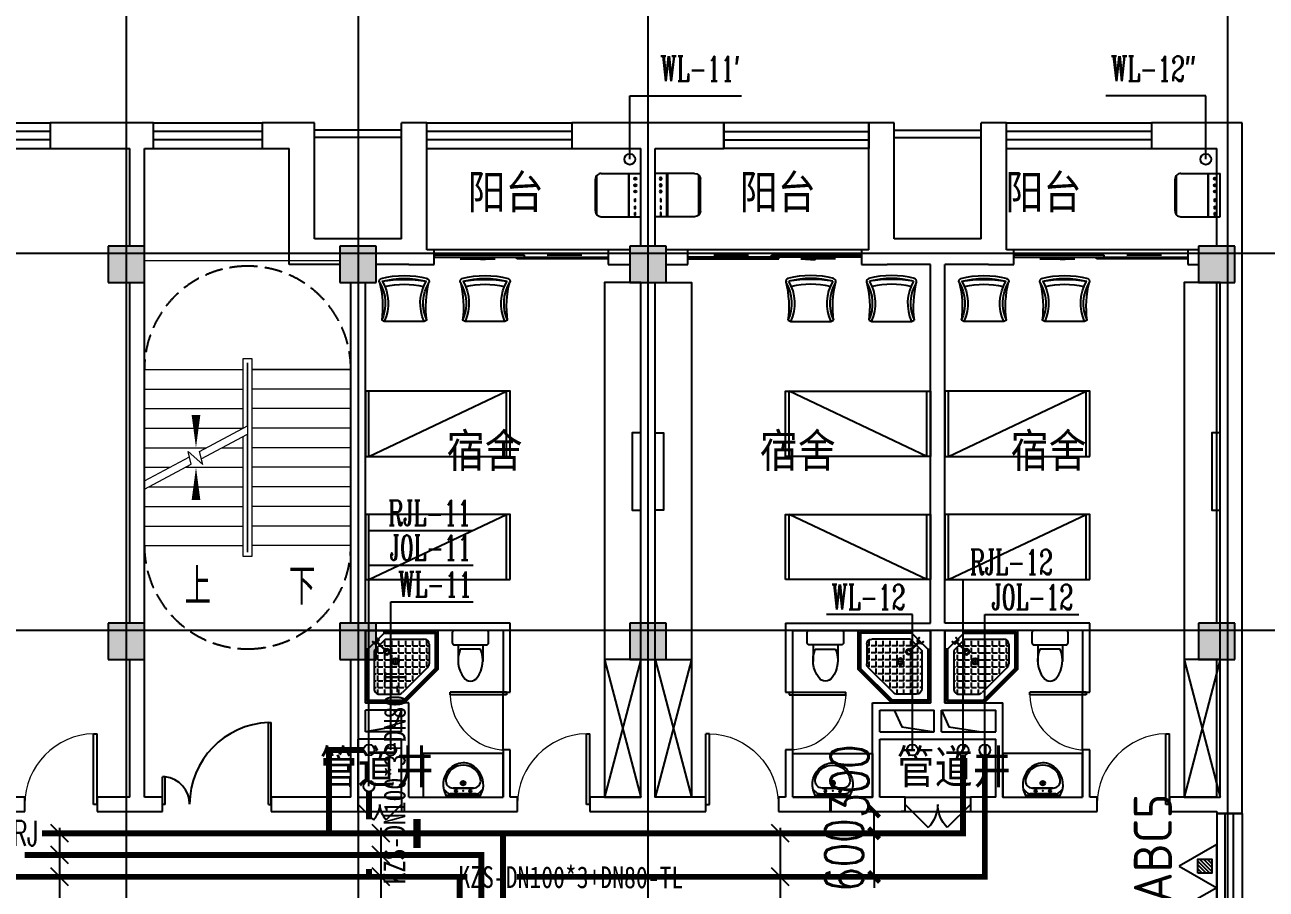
# Model space of a CAD drawing. Extents: x 0 to 2838408, y -923048 to 203859.
# Drawn here: x 2435317 to 2452450, y -619311 to -607387 of the extents above; entities that cross this region are included whole.
import ezdxf
from ezdxf.enums import TextEntityAlignment as Align

# ---------------------------------------------------------------- set-up
doc = ezdxf.new("R2010")
doc.units = 0
doc.header["$LTSCALE"] = 1000
doc.linetypes.add('DASH', pattern=[0.35, 0.25, -0.1])
for name, color, linetype in [('A-Fixt', 81, 'Continuous'), ('CLAYER', 7, 'Continuous'), ('COLUMN', 9, 'Continuous'), ('DIM_SYMB', 3, 'Continuous'), ('DIM_污水', 3, 'Continuous'), ('DIM_热给水', 3, 'Continuous'), ('DIM_给水', 3, 'Continuous'), ('DOOR_FIRE', 4, 'Continuous'), ('DOTE', 8, 'Continuous'), ('E2-栏杆', 92, 'Continuous'), ('EQUIP_灭火器', 7, 'Continuous'), ('PIPE-热给水', 5, 'Continuous'), ('PIPE-给水', 3, 'Continuous'), ('PUB_HATCH', 8, 'Continuous'), ('PUB_TEXT', 7, 'Continuous'), ('STAIR', 2, 'Continuous'), ('TEXT_灭火器', 7, 'Continuous'), ('TEXT_热给水', 7, 'Continuous'), ('TWT_DIM', 3, 'Continuous'), ('VPIPE-污水', 2, 'Continuous'), ('VPIPE-热给水', 5, 'Continuous'), ('VPIPE-给水', 3, 'Continuous'), ('WALL', 9, 'Continuous'), ('WINDOW', 4, 'Continuous'), ('XREF', 8, 'Continuous'), ('抗震支吊架', 2, 'Continuous'), ('洁具', 213, 'Continuous'), ('配景', 3, 'Continuous')]:
    doc.layers.add(name, color=color, linetype=linetype)
doc.layers.add('A-FLOR-STRS', color=8, linetype='Continuous', lineweight=0)
doc.styles.add('_TCH_DIM', font='SIMPLEX', dxfattribs={"bigfont": 'GBCBIG'})
doc.styles.add('_TCH_DIM_T3', font='SIMPLEX', dxfattribs={"width": 0.75, "bigfont": 'HZTXT'})
doc.styles.add('_TWT_PIPETEXT', font='SIMPLEX', dxfattribs={"width": 0.8, "height": 2.3, "bigfont": 'HZTXT'})
doc.styles.add('_TWT_SERIAL', font='COMPLEX', dxfattribs={"width": 0.8, "height": 2.3, "bigfont": 'HZTXT'})
doc.styles.add('kzcad', font='', dxfattribs={"width": 0.8})
doc.styles.get("Standard").update_dxf_attribs({"font": 'geniso.shx', "bigfont": 'hztxt.shx'})
doc.styles.get('kzcad').set_extended_font_data('SimSun')
doc.dimstyles.new('_TWT_ARCH&&150', dxfattribs={"dimtxt": 525, "dimasz": 150, "dimexe": 375, "dimexo": 450, "dimgap": 150, "dimtad": 1, "dimdec": 0, "dimzin": 0, "dimdsep": 46, "dimtxsty": '_TCH_DIM_T3', "dimblk": 'ARCHTICK', "dimcen": 0.09, "dimclrt": 7, "dimazin": 2, "dimtfac": 1, "dimtdec": 0, "dimtix": 1, "dimtmove": 2, "dimatfit": 3, "dimfxl": 1, "dimtolj": 1, "dimtzin": 0, "dimarcsym": 0})

# ---------------------------------------------------------------- blocks, each defined once
blk = doc.blocks.new('1F平面-CAD导入_dwg_Drawing4_t3_dwg_$plan$00001613-474159-1F-927810-1F')
at = {"layer": '洁具'}
for p, q in [((-30, 250), (-170, 250)), ((-200, 170), (-430, 170)), ((-260, -140), (-260, 140)), ((-200, -170), (-200, -220)), ((-170, -250), (-30, -250))]:
    blk.add_line(p, q, dxfattribs=at)
for points in [[(-200, 220), (-200, 170), (-200, -170), (-430, -170)], [(0, -220), (0, 220)]]:
    blk.add_lwpolyline(points, dxfattribs=at)
for centre, radius, start, end in [((-170, 220), 30, 90, 180), ((-30, 220), 30, 0, 90), ((-590, 0), 110, 123.4509, 236.5491), ((-413, -227), 398, 67.4505, 126.6381), ((-413, 227), 398, 233.3619, 292.5495), ((-170, -220), 30, 180, 270), ((-30, -220), 30, 270, 0)]:
    blk.add_arc(centre, radius, start, end, dxfattribs=at)
blk = doc.blocks.new('$lvtry$00000169')
at = {"color": 0}
for p, q in [((259, -36), (259, 0)), ((259, -36), (36, -259)), ((276, -120), (120, -276)), ((144, -151), (291, -298)), ((151, -144), (298, -291)), ((259, -24), (976, -24)), ((259, -36), (964, -36)), ((270, -213), (270, -143)), ((276, -120), (808, -120)), ((366, -213), (366, -143)), ((462, -213), (462, -143)), ((558, -213), (558, -143)), ((655, -213), (655, -143)), ((751, -213), (751, -143)), ((847, -213), (847, -143)), ((964, -36), (976, -24)), ((964, -36), (964, -525)), ((976, -24), (976, -530)), ((36, -259), (0, -259)), ((24, -259), (24, -976)), ((36, -259), (36, -964)), ((120, -276), (120, -808)), ((120, -309), (147, -309)), ((173, -309), (173, -239)), ((173, -309), (243, -309)), ((173, -405), (173, -335)), ((183, -213), (205, -213)), ((220, -213), (243, -213)), ((270, -213), (340, -213)), ((270, -263), (270, -239)), ((270, -405), (270, -335)), ((334, -309), (340, -309)), ((366, -213), (436, -213)), ((366, -309), (366, -239)), ((366, -309), (436, -309)), ((366, -405), (366, -335)), ((462, -213), (532, -213)), ((462, -309), (462, -239)), ((462, -309), (532, -309)), ((462, -405), (462, -335)), ((558, -213), (628, -213)), ((558, -309), (558, -239)), ((558, -309), (628, -309)), ((558, -405), (558, -335)), ((655, -213), (725, -213)), ((655, -309), (655, -239)), ((655, -309), (725, -309)), ((655, -405), (655, -335)), ((751, -213), (821, -213)), ((751, -309), (751, -239)), ((751, -309), (821, -309)), ((751, -405), (751, -335)), ((847, -213), (880, -213)), ((847, -309), (847, -239)), ((847, -309), (880, -309)), ((847, -405), (847, -335)), ((880, -192), (880, -460)), ((120, -405), (147, -405)), ((120, -501), (147, -501)), ((173, -405), (243, -405)), ((173, -501), (173, -431)), ((173, -501), (243, -501)), ((270, -405), (340, -405)), ((270, -501), (270, -431)), ((270, -501), (340, -501)), ((366, -405), (379, -405)), ((366, -501), (366, -431)), ((366, -501), (436, -501)), ((462, -405), (532, -405)), ((462, -501), (462, -431)), ((462, -501), (532, -501)), ((859, -511), (511, -859)), ((558, -405), (628, -405)), ((558, -501), (558, -431)), ((558, -501), (628, -501)), ((655, -405), (725, -405)), ((655, -501), (655, -431)), ((655, -501), (725, -501)), ((751, -405), (821, -405)), ((751, -501), (751, -431)), ((751, -501), (821, -501)), ((847, -405), (880, -405)), ((847, -501), (847, -431)), ((847, -501), (867, -501)), ((120, -598), (147, -598)), ((173, -598), (173, -528)), ((173, -598), (243, -598)), ((173, -694), (173, -624)), ((270, -598), (270, -528)), ((270, -598), (340, -598)), ((270, -694), (270, -624)), ((366, -598), (366, -528)), ((366, -598), (436, -598)), ((366, -694), (366, -624)), ((462, -598), (462, -528)), ((462, -598), (532, -598)), ((462, -694), (462, -624)), ((964, -525), (525, -964)), ((976, -530), (530, -976)), ((558, -598), (558, -528)), ((558, -598), (628, -598)), ((558, -694), (558, -624)), ((655, -598), (655, -528)), ((655, -598), (725, -598)), ((655, -694), (655, -624)), ((751, -598), (751, -528)), ((751, -598), (773, -598)), ((964, -525), (976, -530)), ((120, -694), (147, -694)), ((120, -790), (147, -790)), ((173, -694), (243, -694)), ((173, -790), (173, -720)), ((173, -790), (243, -790)), ((173, -878), (173, -816)), ((270, -694), (340, -694)), ((270, -790), (270, -720)), ((270, -790), (340, -790)), ((270, -880), (270, -816)), ((366, -694), (436, -694)), ((366, -790), (366, -720)), ((366, -790), (436, -790)), ((366, -880), (366, -816)), ((462, -694), (532, -694)), ((462, -790), (462, -720)), ((462, -790), (532, -790)), ((462, -880), (462, -816)), ((558, -694), (628, -694)), ((558, -790), (558, -720)), ((558, -790), (580, -790)), ((655, -694), (676, -694)), ((36, -964), (24, -976)), ((24, -976), (530, -976)), ((36, -964), (525, -964)), ((192, -880), (460, -880)), ((525, -964), (530, -976))]:
    blk.add_line(p, q, dxfattribs=at)
blk.add_lwpolyline([(0, 0), (0, -1000), (540, -1000), (1000, -540), (1000, 0)], close=True)
for points in [[(0, 0), (0, -1000)], [(0, 0), (1000, 0)], [(1000, 0), (1000, -540)], [(136, -190), (148, -178), (132, -162), (121, -174)], [(190, -136), (178, -148), (162, -132), (174, -121)], [(1000, -540), (540, -1000)], [(0, -1000), (540, -1000)]]:
    blk.add_lwpolyline(points, close=True, dxfattribs=at)
for radius in [43.8, 31.1]:
    blk.add_circle((416, -428), radius, dxfattribs=at)
for centre, radius, start, end in [((808, -192), 72, 0, 90), ((296, -296), 40.6, 142.583, 128.4197), ((296, -296), 28.6, 145.828, 125.6599), ((808, -460), 72, 315, 0), ((192, -808), 72, 180, 270), ((460, -808), 72, 270, 315)]:
    blk.add_arc(centre, radius, start, end, dxfattribs=at)
for p in [(103, -156, 0), (156, -102, 0), (416, -428, 0)]:
    blk.add_point(p, dxfattribs=at)
blk = doc.blocks.new('$lvtry$00000178')
at = {"color": 0}
for p, q in [((-238, 0), (238, 0)), ((-214, -36), (-272, -91)), ((-180, -23), (180, -23)), ((-142, -105), (140, -105)), ((140, -105), (-142, -105)), ((216, -37), (268, -91))]:
    blk.add_line(p, q, dxfattribs=at)
blk.add_lwpolyline([(-104, -430, 0.224698), (110, -425, 0.348046), (269, -79), (239, 0), (-241, 0), (-271, -79, 0.356844)], format="xyb", close=True, dxfattribs=at)
for centre, radius in [((-100, -65), 16.3), ((1, -172), 31.6), ((100, -65), 16.3)]:
    blk.add_circle(centre, radius, dxfattribs=at)
at = {"color": 0, "lineweight": 13}
blk.add_circle((1, -172), 23, dxfattribs=at)
at = {"color": 0}
for centre, radius, start, end in [((-142, -205), 100, 90, 190.5602), ((-180, -73), 50, 90, 133.181), ((140, -205), 100, 349.4398, 90), ((180, -73), 50, 44.5607, 90), ((-1, -179), 243, 190.5602, 349.4398)]:
    blk.add_arc(centre, radius, start, end, dxfattribs=at)
for p in [(0, -65), (1, -172)]:
    blk.add_point(p, dxfattribs=at)
blk = doc.blocks.new('A$C70365C93')
at = {"layer": '洁具'}
blk.add_lwpolyline([(-1900, 2300), (-1900, 1700), (-800, 1700), (-800, 2300)], close=True, dxfattribs=at)
blk.add_blockref('$lvtry$00000178', (-1350, 2280), dxfattribs=at)
at = {"layer": '洁具', "rotation": 180}
blk.add_blockref('$lvtry$00000169', (0, 0), dxfattribs=at)
at = {"layer": '洁具', "extrusion": (0, 0, -1), "xscale": -1, "zscale": -1, "rotation": 90}
blk.add_blockref('1F平面-CAD导入_dwg_Drawing4_t3_dwg_$plan$00001613-474159-1F-927810-1F', (1450, 0), dxfattribs=at)
blk = doc.blocks.new('单人床')
at = {"layer": 'A-Fixt'}
for p, q in [((47774, 13973), (48674, 13973)), ((47774, 12073), (48674, 13973)), ((47774, 12073), (48674, 12073))]:
    blk.add_line(p, q, dxfattribs=at)
blk.add_lwpolyline([(47774, 14023), (48674, 14023), (48674, 12023), (47774, 12023), (47774, 14023)], dxfattribs=at)
blk = doc.blocks.new('CH_AP01')
for p, q in [((-311, 17), (-275, 0)), ((-275, 0), (275, 0)), ((275, 0), (311, 17))]:
    blk.add_line(p, q)
for centre, radius, start, end in [((-307, 555), 37.8, 100.1859, 202.8359), ((-1658, 202), 1360, 352.1659, 14.4283), ((-824, 250), 563, 335.5038, 31.0903), ((0, -579), 1213, 74.7104, 105.2896), ((0, -579), 1173, 75.0287, 104.9713), ((0, -1278), 1857, 80.611, 99.389), ((-824, 250), 603, 335.5038, 30.2691), ((824, 250), 603, 149.7309, 204.4962), ((824, 250), 563, 148.9097, 204.4962), ((1658, 202), 1360, 165.5717, 187.8341), ((307, 555), 37.8, 337.1641, 79.8141), ((0, -579), 1093, 75.8767, 104.1233)]:
    blk.add_arc(centre, radius, start, end)
blk = doc.blocks.new('A$C61295E98')
at = {"color": 3}
for p, q in [((544, 598), (0, 598)), ((0, 598), (0, 0)), ((161, 598), (161, 0)), ((170, 0), (170, 598)), ((603, 572), (603, 26)), ((624, 518), (624, 80)), ((544, 0), (0, 0))]:
    blk.add_line(p, q, dxfattribs=at)
for points in [[(82, 540), (75, 540), (75, 577), (82, 577)], [(82, 453), (75, 453), (75, 490), (82, 490)], [(82, 353), (75, 353), (75, 389), (82, 389)]]:
    blk.add_lwpolyline(points, close=True, dxfattribs=at)
for centre in [(74, 250), (74, 164), (74, 71)]:
    blk.add_circle(centre, 15.7, dxfattribs=at)
for centre, start, end in [((544, 518), 360, 90), ((544, 80), 270, 0)]:
    blk.add_arc(centre, 80, start, end, dxfattribs=at)
blk = doc.blocks.new('宿舍')
at = {"layer": 'A-Fixt'}
for p, q in [((47854, 13802), (48354, 15702)), ((48354, 13802), (47854, 15702)), ((47854, 13802), (48354, 13802))]:
    blk.add_line(p, q, dxfattribs=at)
for points in [[(47854, 8602), (48354, 8602), (48354, 15702), (47854, 15702)], [(47854, 10676), (47970, 10676), (47970, 11743), (47854, 11743)]]:
    blk.add_lwpolyline(points, close=True, dxfattribs=at)
at = {"xscale": -1, "rotation": 90}
for p in [(63677, 60475), (63677, 58775)]:
    blk.add_blockref('单人床', p, dxfattribs=at)
at = {"layer": 'A-Fixt', "xscale": -1, "rotation": 180}
for p in [(50002, 9140), (51117, 9140)]:
    blk.add_blockref('CH_AP01', p, dxfattribs=at)
at = {"layer": '配景', "color": 252}
blk.add_blockref('A$C61295E98', (47854, 7097), dxfattribs=at)
blk = doc.blocks.new('$WINLIB2D$00000001')
at = {"color": 0}
for points in [[(-0.5, 0.5), (-0.5, -0.5)], [(-0.5, 0.5), (0.5, 0.5)], [(0.5, -0.5), (0.5, 0.5)], [(0.5, 0.1667), (-0.5, 0.1667)], [(0.5, -0.1667), (-0.5, -0.1667)], [(-0.5, -0.5), (0.5, -0.5)]]:
    blk.add_lwpolyline(points, dxfattribs=at)
blk = doc.blocks.new('$DorLib2D$00000131')
at = {"color": 0, "linetype": 'Continuous'}
for p, q in [((0.15, 0.125), (0.2319, 0.1973)), ((0.2319, 0.1973), (0.2319, 0.125)), ((-0.5, 0.125), (-0.5, 0)), ((0.0192, 0.125), (-0.5, 0.125)), ((0.0192, 0), (0.0192, 0.125)), ((0.35, 0.125), (0.15, 0.125)), ((-0.5, 0), (0.0192, 0)), ((-0.024, 0), (0.5, 0)), ((-0.024, -0.125), (-0.024, 0)), ((0.5, 0), (0.5, -0.125)), ((-0.35, -0.125), (-0.15, -0.125)), ((-0.2319, -0.1973), (-0.2319, -0.125)), ((-0.15, -0.125), (-0.2319, -0.1973)), ((0.5, -0.125), (-0.024, -0.125))]:
    blk.add_line(p, q, dxfattribs=at)
blk = doc.blocks.new('$DorLib2D$00000225')
at = {"color": 0}
for p, q in [((0.475, -0.001), (0.475, 0.752)), ((0.475, 0.752), (0.5, 0.752)), ((0.5, -0.001), (0.5, 0.752)), ((-0.5, 0), (-0.5, 0.252)), ((-0.475, 0.252), (-0.5, 0.252)), ((-0.475, 0), (-0.475, 0.252)), ((-0.475, 0), (-0.5, 0)), ((0.475, -0.001), (0.5, -0.001))]:
    blk.add_line(p, q, dxfattribs=at)
for centre, radius, start, end in [((0.505, -0.002), 0.755, 92.2493, 179.7238), ((-0.501, 0.003), 0.251, 359.7899, 84.0974)]:
    blk.add_arc(centre, radius, start, end, dxfattribs=at)
blk = doc.blocks.new('$DorLib2D$00000116')
at = {"color": 0}
for p, q in [((-0.5, 0), (-0.146, 0.354)), ((0.5, 0), (0.146, 0.354))]:
    blk.add_line(p, q, dxfattribs=at)
for centre, start, end in [((-0.5, 0), 0, 45), ((0.5, 0), 135, 180)]:
    blk.add_arc(centre, 0.5, start, end, dxfattribs=at)
blk = doc.blocks.new('$DorLib2D$00000001')
for p, q in [((0.45, 0.975), (0.5, 0.975)), ((0.45, 0), (0.45, 0.975)), ((0.5, 0), (0.5, 0.975)), ((0.5, 0), (0.45, 0))]:
    blk.add_line(p, q)
at = {"lineweight": 13}
blk.add_arc((0.475, 0), 0.975, 91.4693, 180, dxfattribs=at)
blk = doc.blocks.new('4F1')
at = {"layer": 'PUB_HATCH'}
for points in [[(2436966.7, -610441.3), (2436466.7, -610441.3), (2436466.7, -610941.3), (2436966.7, -610941.3)], [(2440166.7, -610441.3), (2439666.7, -610441.3), (2439666.7, -610941.3), (2440166.7, -610941.3)], [(2444166.7, -610441.3), (2443666.7, -610441.3), (2443666.7, -610941.3), (2444166.7, -610941.3)], [(2452016.7, -610441.3), (2451516.7, -610441.3), (2451516.7, -610941.3), (2452016.7, -610941.3)], [(2436966.7, -615641.3), (2436466.7, -615641.3), (2436466.7, -616141.3), (2436966.7, -616141.3)], [(2440166.7, -615641.3), (2439666.7, -615641.3), (2439666.7, -616141.3), (2440166.7, -616141.3)], [(2444166.7, -615641.3), (2443666.7, -615641.3), (2443666.7, -616141.3), (2444166.7, -616141.3)], [(2452016.7, -615641.3), (2451516.7, -615641.3), (2451516.7, -616141.3), (2452016.7, -616141.3)]]:
    blk.add_hatch(color=256, dxfattribs=at).paths.add_polyline_path(points)
for points in [[(2440516.7, -616841.3), (2440413.2, -617071.5), (2440016.7, -617141.3)], [(2447316.7, -616841.3), (2447420.3, -617071.5), (2447866.7, -617141.3)], [(2447966.7, -616841.3), (2448070.3, -617071.5), (2448516.7, -617141.3)]]:
    blk.add_lwpolyline(points)
at = {"layer": 'A-FLOR-STRS'}
for p, q in [((2439666.7, -610641.3), (2436966.7, -610641.3)), ((2436966.7, -610941.3), (2436966.7, -612141.3)), ((2439816.7, -612141.3), (2439816.7, -610941.3)), ((2438331.7, -612951.9), (2438331.7, -611991.3)), ((2438331.7, -611991.3), (2438451.7, -611991.3)), ((2438451.7, -611991.3), (2438451.7, -614721.3)), ((2436966.7, -613679.4), (2436966.7, -612141.3)), ((2436966.7, -612141.3), (2438331.7, -612141.3)), ((2436966.7, -612141.3), (2438331.7, -612141.3)), ((2438391.7, -612919.9), (2438391.7, -612051.3)), ((2438391.7, -612051.3), (2438391.7, -612051.3)), ((2438391.7, -612051.3), (2438391.7, -612919.9)), ((2438391.7, -612919.9), (2438391.7, -612141.3)), ((2438391.7, -612141.3), (2438391.7, -614571.3)), ((2439816.7, -612141.3), (2438451.7, -612141.3)), ((2438451.7, -612141.3), (2439816.7, -612141.3)), ((2439816.7, -612141.3), (2439816.7, -614571.3)), ((2436966.7, -612411.3), (2438331.7, -612411.3)), ((2439816.7, -612411.3), (2438451.7, -612411.3)), ((2436966.7, -612681.3), (2438331.7, -612681.3)), ((2439816.7, -612681.3), (2438451.7, -612681.3)), ((2436966.7, -612951.3), (2438331.7, -612951.3)), ((2437729.2, -613273), (2438391.7, -612919.9)), ((2439816.7, -612951.3), (2438451.7, -612951.3)), ((2437752.6, -613373.9), (2438391.7, -613033.2)), ((2438331.7, -614721.3), (2438331.7, -613065.2)), ((2438391.7, -614571.3), (2438391.7, -613033.2)), ((2438391.7, -614661.3), (2438391.7, -613033.2)), ((2438391.7, -613033.2), (2438391.7, -614661.3)), ((2436966.7, -613221.3), (2437826.2, -613221.3)), ((2436966.7, -613679.4), (2437588.3, -613348.1)), ((2437611.7, -613449), (2437571.3, -613275.2)), ((2437571.3, -613275.2), (2437771.4, -613454.9)), ((2437771.4, -613454.9), (2437729.2, -613273)), ((2438038.9, -613221.3), (2438331.7, -613221.3)), ((2439816.7, -613221.3), (2438451.7, -613221.3)), ((2436966.7, -613792.7), (2437611.7, -613449)), ((2436966.7, -613491.3), (2437319.6, -613491.3)), ((2437532.2, -613491.3), (2438331.7, -613491.3)), ((2439816.7, -613491.3), (2438451.7, -613491.3)), ((2436966.7, -614571.3), (2436966.7, -613792.7)), ((2437025.6, -613761.3), (2438331.7, -613761.3)), ((2439816.7, -613761.3), (2438451.7, -613761.3)), ((2436966.7, -614031.3), (2438331.7, -614031.3)), ((2439816.7, -614031.3), (2438451.7, -614031.3)), ((2436966.7, -614301.3), (2438331.7, -614301.3)), ((2439816.7, -614301.3), (2438451.7, -614301.3)), ((2436966.7, -614571.3), (2438331.7, -614571.3)), ((2438451.7, -614721.3), (2438331.7, -614721.3)), ((2438391.7, -614571.3), (2438391.7, -614571.3)), ((2438391.7, -614661.3), (2438391.7, -614661.3)), ((2439816.7, -614571.3), (2438451.7, -614571.3))]:
    blk.add_line(p, q, dxfattribs=at)
at = {"layer": 'COLUMN'}
for p, q in [((2436966.7, -610441.3), (2436466.7, -610441.3)), ((2436466.7, -610441.3), (2436466.7, -610941.3)), ((2436966.7, -610941.3), (2436966.7, -610441.3)), ((2440166.7, -610441.3), (2439666.7, -610441.3)), ((2439666.7, -610441.3), (2439666.7, -610941.3)), ((2440166.7, -610941.3), (2440166.7, -610441.3)), ((2444166.7, -610441.3), (2443666.7, -610441.3)), ((2443666.7, -610441.3), (2443666.7, -610941.3)), ((2444166.7, -610941.3), (2444166.7, -610441.3)), ((2452016.7, -610441.3), (2451516.7, -610441.3)), ((2451516.7, -610441.3), (2451516.7, -610941.3)), ((2452016.7, -610941.3), (2452016.7, -610441.3)), ((2436466.7, -610941.3), (2436966.7, -610941.3)), ((2439666.7, -610941.3), (2440166.7, -610941.3)), ((2443666.7, -610941.3), (2444166.7, -610941.3)), ((2451516.7, -610941.3), (2452016.7, -610941.3)), ((2436966.7, -615641.3), (2436466.7, -615641.3)), ((2436466.7, -615641.3), (2436466.7, -616141.3)), ((2436966.7, -616141.3), (2436966.7, -615641.3)), ((2440166.7, -615641.3), (2439666.7, -615641.3)), ((2439666.7, -615641.3), (2439666.7, -616141.3)), ((2440166.7, -616141.3), (2440166.7, -615641.3)), ((2444166.7, -615641.3), (2443666.7, -615641.3)), ((2443666.7, -615641.3), (2443666.7, -616141.3)), ((2444166.7, -616141.3), (2444166.7, -615641.3)), ((2452016.7, -615641.3), (2451516.7, -615641.3)), ((2451516.7, -615641.3), (2451516.7, -616141.3)), ((2452016.7, -616141.3), (2452016.7, -615641.3)), ((2436466.7, -616141.3), (2436966.7, -616141.3)), ((2439666.7, -616141.3), (2440166.7, -616141.3)), ((2443666.7, -616141.3), (2444166.7, -616141.3)), ((2451516.7, -616141.3), (2452016.7, -616141.3))]:
    blk.add_line(p, q, dxfattribs=at)
at = {"layer": 'DIM_SYMB'}
for points in [[(2439104.2, -614706.3, 0, 0, 0), (2439104.2, -611391.3, 0, 0, 0), (2437679.2, -611391.3, 0, 0, 0), (2437679.2, -613221.3, 0, 120, 0), (2437679.2, -612771.3, 0, 0, 0)], [(2437679.2, -614706.3, 0, 0, 0), (2437679.2, -613491.3, 0, 120, 0), (2437679.2, -613941.3, 0, 0, 0)]]:
    blk.add_lwpolyline(points, format="xyseb", dxfattribs=at)
at = {"layer": 'DOOR_FIRE'}
for p, q in [((2439916.7, -618041.3), (2440516.7, -618041.3)), ((2447466.7, -618041.3), (2448366.7, -618041.3)), ((2439916.7, -618241.3), (2440516.7, -618241.3)), ((2447466.7, -618241.3), (2448366.7, -618241.3))]:
    blk.add_line(p, q, dxfattribs=at)
at = {"layer": 'DOTE'}
for p, q in [((2436716.7, -606941.3), (2436716.7, -690141.3)), ((2439916.7, -606941.3), (2439916.7, -690141.3)), ((2443916.7, -606941.3), (2443916.7, -690141.3)), ((2451916.7, -606941.3), (2451916.7, -690141.3)), ((2453916.7, -610541.3), (2343216.7, -610541.3)), ((2453916.7, -610541.3), (2343216.7, -610541.3)), ((2453916.7, -615741.3), (2343216.7, -615741.3))]:
    blk.add_line(p, q, dxfattribs=at)
at = {"layer": 'E2-栏杆'}
for points in [[(2440516.7, -608841.3), (2439316.7, -608841.3)], [(2447316.7, -608841.3), (2448516.7, -608841.3)], [(2440516.7, -608941.3), (2439316.7, -608941.3)], [(2447316.7, -608941.3), (2448516.7, -608941.3)]]:
    blk.add_lwpolyline(points, dxfattribs=at)
at = {"layer": 'STAIR', "color": 9, "linetype": 'DASH'}
for p, q in [((2438391.7, -610716.3), (2438391.7, -610716.3)), ((2438391.7, -615996.3), (2438391.7, -615996.3))]:
    blk.add_line(p, q, dxfattribs=at)
for points in [[(2436966.7, -612141.3, -0.4142136), (2438391.7, -610716.3)], [(2439816.7, -612141.3, 0.4142136), (2438391.7, -610716.3)], [(2436966.7, -614571.3, 0.4142136), (2438391.7, -615996.3)], [(2439816.7, -614571.3, -0.4142136), (2438391.7, -615996.3)]]:
    blk.add_lwpolyline(points, format="xyb", dxfattribs=at)
at = {"layer": 'WALL'}
for p, q in [((2436866.7, -608741.3), (2435666.7, -608741.3)), ((2435666.7, -608741.3), (2435666.7, -609091.3)), ((2437091.7, -608741.3), (2436866.7, -608741.3)), ((2437091.7, -609091.3), (2437091.7, -608741.3)), ((2439316.7, -608741.3), (2438591.8, -608741.3)), ((2438591.8, -608741.3), (2438591.8, -609091.3)), ((2439316.7, -610341.3), (2439316.7, -608741.3)), ((2440866.7, -608741.3), (2440516.7, -608741.3)), ((2440516.7, -610341.3), (2440516.7, -608741.3)), ((2440866.7, -609091.3), (2440866.7, -608741.3)), ((2443916.7, -608741.3), (2442866.7, -608741.3)), ((2442866.7, -608741.3), (2442866.7, -609091.3)), ((2444966.7, -608741.3), (2443916.7, -608741.3)), ((2444966.7, -609091.3), (2444966.7, -608741.3)), ((2447316.7, -608741.3), (2446966.7, -608741.3)), ((2446966.7, -608741.3), (2446966.7, -609091.3)), ((2447316.7, -610341.3), (2447316.7, -608741.3)), ((2448516.7, -610341.3), (2448516.7, -608741.3)), ((2448866.7, -608741.3), (2448516.7, -608741.3)), ((2448866.7, -609091.3), (2448866.7, -608741.3)), ((2452116.7, -608741.3), (2450866.7, -608741.3)), ((2450866.7, -608741.3), (2450866.7, -609091.3)), ((2452116.7, -610541.3), (2452116.7, -608741.3)), ((2435666.7, -609091.3), (2436766.7, -609091.3)), ((2436766.7, -610441.3), (2436766.7, -609091.3)), ((2436966.7, -610441.3), (2436966.7, -609091.3)), ((2436966.7, -609091.3), (2437091.7, -609091.3)), ((2438591.8, -609091.3), (2438966.7, -609091.3)), ((2438966.7, -610691.3), (2438966.7, -609091.3)), ((2440866.7, -610491.3), (2440866.7, -609091.3)), ((2442866.7, -609091.3), (2443816.7, -609091.3)), ((2443816.7, -610441.3), (2443816.7, -609091.3)), ((2444016.7, -609091.3), (2444966.7, -609091.3)), ((2444016.7, -610441.3), (2444016.7, -609091.3)), ((2446966.7, -610491.3), (2446966.7, -609091.3)), ((2448866.7, -610491.3), (2448866.7, -609091.3)), ((2450866.7, -609091.3), (2451766.7, -609091.3)), ((2451766.7, -610441.3), (2451766.7, -609091.3)), ((2439916.7, -610341.3), (2439316.7, -610341.3)), ((2440516.7, -610341.3), (2439916.7, -610341.3)), ((2447916.7, -610341.3), (2447316.7, -610341.3)), ((2448516.7, -610341.3), (2447916.7, -610341.3)), ((2440966.7, -610491.3), (2440866.7, -610491.3)), ((2440966.7, -610691.3), (2440966.7, -610491.3)), ((2443666.7, -610491.3), (2443366.7, -610491.3)), ((2443366.7, -610491.3), (2443366.7, -610691.3)), ((2444466.7, -610491.3), (2444166.7, -610491.3)), ((2444466.7, -610691.3), (2444466.7, -610491.3)), ((2446966.7, -610491.3), (2446866.7, -610491.3)), ((2446866.7, -610491.3), (2446866.7, -610691.3)), ((2448966.7, -610491.3), (2448866.7, -610491.3)), ((2448966.7, -610691.3), (2448966.7, -610491.3)), ((2451516.7, -610491.3), (2451366.7, -610491.3)), ((2451366.7, -610491.3), (2451366.7, -610691.3)), ((2452116.7, -615891.3), (2452116.7, -610541.3)), ((2439666.7, -610691.3), (2438966.7, -610691.3)), ((2440616.7, -610691.3), (2440166.7, -610691.3)), ((2440616.7, -610691.3), (2440966.7, -610691.3)), ((2443366.7, -610691.3), (2443666.7, -610691.3)), ((2444166.7, -610691.3), (2444466.7, -610691.3)), ((2446866.7, -610691.3), (2447216.7, -610691.3)), ((2447816.7, -610691.3), (2447216.7, -610691.3)), ((2447816.7, -615641.3), (2447816.7, -610691.3)), ((2448616.7, -610691.3), (2448016.7, -610691.3)), ((2448016.7, -615641.3), (2448016.7, -610691.3)), ((2448616.7, -610691.3), (2448966.7, -610691.3)), ((2451366.7, -610691.3), (2451516.7, -610691.3)), ((2436766.7, -615641.3), (2436766.7, -610941.3)), ((2436966.7, -615641.3), (2436966.7, -610941.3)), ((2439816.7, -615641.3), (2439816.7, -610941.3)), ((2440016.7, -615641.3), (2440016.7, -610941.3)), ((2443816.7, -615641.3), (2443816.7, -610941.3)), ((2444016.7, -615641.3), (2444016.7, -610941.3)), ((2451766.7, -615641.3), (2451766.7, -610941.3)), ((2442016.7, -615641.3), (2440166.7, -615641.3)), ((2441916.7, -615741.3), (2440166.7, -615741.3)), ((2441916.7, -615741.3), (2441916.7, -616591.3)), ((2442016.7, -616591.3), (2442016.7, -615641.3)), ((2445816.7, -615641.3), (2447816.7, -615641.3)), ((2445816.7, -615641.3), (2445816.7, -616591.3)), ((2445916.7, -615741.3), (2447816.7, -615741.3)), ((2445916.7, -616591.3), (2445916.7, -615741.3)), ((2447816.7, -616741.3), (2447816.7, -615741.3)), ((2450016.7, -615641.3), (2448016.7, -615641.3)), ((2448016.7, -616741.3), (2448016.7, -615741.3)), ((2449916.7, -615741.3), (2448016.7, -615741.3)), ((2449916.7, -615741.3), (2449916.7, -616591.3)), ((2450016.7, -616591.3), (2450016.7, -615641.3)), ((2452116.7, -618141.3), (2452116.7, -615891.3)), ((2436766.7, -618041.3), (2436766.7, -616141.3)), ((2436966.7, -618041.3), (2436966.7, -616141.3)), ((2439816.7, -616841.3), (2439816.7, -616141.3)), ((2440016.7, -616741.3), (2440016.7, -616141.3)), ((2443816.7, -618041.3), (2443816.7, -616141.3)), ((2444016.7, -618041.3), (2444016.7, -616141.3)), ((2451766.7, -618041.3), (2451766.7, -616141.3)), ((2441916.7, -616591.3), (2442016.7, -616591.3)), ((2445816.7, -616591.3), (2445916.7, -616591.3)), ((2449916.7, -616591.3), (2450016.7, -616591.3)), ((2440616.7, -616741.3), (2440016.7, -616741.3)), ((2440616.7, -617241.3), (2440616.7, -616741.3)), ((2447016.7, -616741.3), (2447816.7, -616741.3)), ((2447016.7, -617241.3), (2447016.7, -616741.3)), ((2448016.7, -616741.3), (2448816.7, -616741.3)), ((2448816.7, -617241.3), (2448816.7, -616741.3)), ((2439816.7, -617241.3), (2439816.7, -616841.3)), ((2440016.7, -617141.3), (2440016.7, -616841.3)), ((2440516.7, -616841.3), (2440016.7, -616841.3)), ((2440516.7, -617141.3), (2440516.7, -616841.3)), ((2447116.7, -616841.3), (2447866.7, -616841.3)), ((2447116.7, -617141.3), (2447116.7, -616841.3)), ((2447866.7, -617141.3), (2447866.7, -616841.3)), ((2447966.7, -616841.3), (2448716.7, -616841.3)), ((2447966.7, -617141.3), (2447966.7, -616841.3)), ((2448716.7, -617141.3), (2448716.7, -616841.3)), ((2439816.7, -618041.3), (2439816.7, -617241.3)), ((2439916.7, -618041.3), (2439916.7, -617241.3)), ((2440516.7, -617241.3), (2439916.7, -617241.3)), ((2440516.7, -617141.3), (2440016.7, -617141.3)), ((2440516.7, -618041.3), (2440516.7, -617241.3)), ((2440616.7, -618041.3), (2440616.7, -617241.3)), ((2447016.7, -618041.3), (2447016.7, -617241.3)), ((2447116.7, -617141.3), (2447866.7, -617141.3)), ((2447116.7, -617241.3), (2447916.7, -617241.3)), ((2447116.7, -618041.3), (2447116.7, -617241.3)), ((2447916.7, -617241.3), (2448716.7, -617241.3)), ((2447966.7, -617141.3), (2448716.7, -617141.3)), ((2448716.7, -618041.3), (2448716.7, -617241.3)), ((2448816.7, -618041.3), (2448816.7, -617241.3)), ((2442016.7, -617391.3), (2441916.7, -617391.3)), ((2441916.7, -617391.3), (2441916.7, -618041.3)), ((2442016.7, -618041.3), (2442016.7, -617391.3)), ((2445916.7, -617391.3), (2445816.7, -617391.3)), ((2445816.7, -617391.3), (2445816.7, -618041.3)), ((2445916.7, -618041.3), (2445916.7, -617391.3)), ((2450016.7, -617391.3), (2449916.7, -617391.3)), ((2449916.7, -617391.3), (2449916.7, -618041.3)), ((2450016.7, -618041.3), (2450016.7, -617391.3)), ((2435316.7, -618041.3), (2432816.7, -618041.3)), ((2435316.7, -618241.3), (2435316.7, -618041.3)), ((2436766.7, -618041.3), (2436316.7, -618041.3)), ((2436316.7, -618041.3), (2436316.7, -618241.3)), ((2437216.7, -618041.3), (2436966.7, -618041.3)), ((2437216.7, -618241.3), (2437216.7, -618041.3)), ((2439816.7, -618041.3), (2438716.7, -618041.3)), ((2438716.7, -618041.3), (2438716.7, -618241.3)), ((2439916.7, -618241.3), (2439916.7, -618041.3)), ((2440516.7, -618041.3), (2440516.7, -618241.3)), ((2440616.7, -618041.3), (2441916.7, -618041.3)), ((2442116.7, -618041.3), (2442016.7, -618041.3)), ((2442116.7, -618241.3), (2442116.7, -618041.3)), ((2443816.7, -618041.3), (2443116.7, -618041.3)), ((2443116.7, -618041.3), (2443116.7, -618241.3)), ((2444716.7, -618041.3), (2444016.7, -618041.3)), ((2444716.7, -618241.3), (2444716.7, -618041.3)), ((2445816.7, -618041.3), (2445716.7, -618041.3)), ((2445716.7, -618041.3), (2445716.7, -618241.3)), ((2445916.7, -618041.3), (2447016.7, -618041.3)), ((2447466.7, -618041.3), (2447116.7, -618041.3)), ((2447466.7, -618241.3), (2447466.7, -618041.3)), ((2448716.7, -618041.3), (2448366.7, -618041.3)), ((2448366.7, -618041.3), (2448366.7, -618241.3)), ((2448816.7, -618041.3), (2449916.7, -618041.3)), ((2450116.7, -618041.3), (2450016.7, -618041.3)), ((2450116.7, -618241.3), (2450116.7, -618041.3)), ((2451766.7, -618041.3), (2451116.7, -618041.3)), ((2451116.7, -618041.3), (2451116.7, -618241.3)), ((2452116.7, -618266.3), (2452116.7, -618141.3)), ((2432716.7, -618241.3), (2435316.7, -618241.3)), ((2436316.7, -618241.3), (2436866.7, -618241.3)), ((2436866.7, -618241.3), (2437216.7, -618241.3)), ((2438716.7, -618241.3), (2439916.7, -618241.3)), ((2440516.7, -618241.3), (2440616.7, -618241.3)), ((2440616.7, -618241.3), (2442016.7, -618241.3)), ((2442016.7, -618241.3), (2442116.7, -618241.3)), ((2443116.7, -618241.3), (2443916.7, -618241.3)), ((2443916.7, -618241.3), (2444716.7, -618241.3)), ((2445716.7, -618241.3), (2445816.7, -618241.3)), ((2445816.7, -618241.3), (2447016.7, -618241.3)), ((2447016.7, -618241.3), (2447466.7, -618241.3)), ((2448366.7, -618241.3), (2448816.7, -618241.3)), ((2448816.7, -618241.3), (2450016.7, -618241.3)), ((2450016.7, -618241.3), (2450116.7, -618241.3)), ((2451116.7, -618241.3), (2451766.7, -618241.3)), ((2451766.7, -618241.3), (2451766.7, -618266.3)), ((2451766.7, -618266.3), (2452116.7, -618266.3))]:
    blk.add_line(p, q, dxfattribs=at)
at = {"layer": 'WINDOW'}
for p, q in [((2443366.7, -610491.3), (2440966.7, -610491.3)), ((2446866.7, -610491.3), (2444466.7, -610491.3)), ((2451366.7, -610491.3), (2448966.7, -610491.3)), ((2441916.7, -617391.3), (2441916.7, -616591.3)), ((2445916.7, -617391.3), (2445916.7, -616591.3)), ((2449916.7, -617391.3), (2449916.7, -616591.3))]:
    blk.add_line(p, q, dxfattribs=at)
at = {"rotation": 180}
for name, p in [('宿舍', (2491670.6, -602339.6)), ('宿舍', (2499670.6, -602339.6)), ('A$C70365C93', (2440016.7, -615741.3)), ('A$C70365C93', (2448016.7, -615741.3))]:
    blk.add_blockref(name, p, dxfattribs=at)
at = {"xscale": -1, "rotation": 180}
for name, p in [('宿舍', (2396162.9, -602339.6)), ('A$C70365C93', (2447816.7, -615741.3))]:
    blk.add_blockref(name, p, dxfattribs=at)
at = {"layer": 'DOOR_FIRE', "zscale": 200}
for name, p, xscale, yscale in [('$DorLib2D$00000225', (2437966.7, -618141.3), 1500, 1500), ('$DorLib2D$00000116', (2440216.7, -618141.3), -600, -600), ('$DorLib2D$00000116', (2447916.7, -618141.3), 900, -900)]:
    blk.add_blockref(name, p, dxfattribs=dict(at, xscale=xscale, yscale=yscale))
at = {"layer": 'WINDOW'}
for name, p, xscale, yscale, zscale, rotation in [('$WINLIB2D$00000001', (2434666.7, -608916.3), -2000, 350, -2000, 180), ('$WINLIB2D$00000001', (2437841.7, -608916.3), -1500.092589734973, 350, -1500.092589734973, 180), ('$WINLIB2D$00000001', (2441866.7, -608916.3), -2000, 350, -2000, 180), ('$WINLIB2D$00000001', (2445966.7, -608916.3), 2000, 350, 2000, 180), ('$WINLIB2D$00000001', (2449866.7, -608916.3), -2000, 350, -2000, 180), ('$DorLib2D$00000131', (2442166.7, -610591.3), -2400, -200, -2400, 180), ('$DorLib2D$00000131', (2445666.7, -610591.3), 2400, -200, 2400, 180), ('$DorLib2D$00000131', (2450166.7, -610591.3), -2400, -200, -2400, 180), ('$DorLib2D$00000001', (2441966.7, -616991.3), 800, 800, 800, 90), ('$DorLib2D$00000001', (2445866.7, -616991.3), 800, -800, 800, 90), ('$DorLib2D$00000001', (2449966.7, -616991.3), 800, 800, 800, 90), ('$WINLIB2D$00000001', (2451941.7, -618966.3), -1400, -350, -1400, 90.00000000000529)]:
    blk.add_blockref(name, p, dxfattribs=dict(at, xscale=xscale, yscale=yscale, zscale=zscale, rotation=rotation))
at = {"layer": 'WINDOW', "yscale": 1000}
for p, xscale, zscale in [((2435816.7, -618141.3), 1000, 1000), ((2442616.7, -618141.3), 1000, 1000), ((2445216.7, -618141.3), -1000, -1000), ((2450616.7, -618141.3), 1000, 1000)]:
    blk.add_blockref('$DorLib2D$00000001', p, dxfattribs=dict(at, xscale=xscale, zscale=zscale))
at = {"layer": 'CLAYER'}
for p in [(2439384.2, -617904.3), (2447349.1, -617904.3)]:
    blk.add_text('管道井', height=525, dxfattribs=at).set_placement(p)
at = {"layer": 'PUB_TEXT'}
for s, p in [('阳台', (2441427.8, -609973.2)), ('阳台', (2445184.3, -609973.2)), ('阳台', (2448851.3, -609973.2)), ('宿舍', (2441137.9, -613541)), ('宿舍', (2445460.1, -613541)), ('宿舍', (2448922, -613541))]:
    blk.add_text(s, height=525, dxfattribs=at).set_placement(p)
at = {"layer": 'PUB_TEXT', "color": 7, "style": '_TCH_DIM'}
for s, p in [('上', (2437522.9, -615388.8)), ('下', (2438961.8, -615388.8))]:
    blk.add_text(s, height=506.4, dxfattribs=at).set_placement(p)
blk = doc.blocks.new('_ArchTick')
at = {"color": 0, "linetype": 'ByBlock', "const_width": 0.4}
blk.add_lwpolyline([(-0.5, -0.5), (0.5, 0.5)], dxfattribs=at)
blk = doc.blocks.new('*D3013')
at = {"layer": 'Defpoints', "color": 0, "linetype": 'ByBlock', "transparency": 16777216}
for p in [(2447017, -618241), (2447038, -618241), (2447017, -618541)]:
    blk.add_point(p, dxfattribs=at)
at = {"layer": 'TWT_DIM', "color": 0, "linetype": 'ByBlock', "lineweight": -2, "transparency": 16777216}
for p, q in [((2447038, -618541), (2447038, -618241)), ((2447467, -618241), (2447413, -618241)), ((2447467, -618541), (2447413, -618541))]:
    blk.add_line(p, q, dxfattribs=at)
at = {"layer": 'TWT_DIM', "color": 0, "linetype": 'ByBlock', "lineweight": -2, "transparency": 16777216, "xscale": 150, "yscale": 150, "zscale": 150}
for p, rotation in [((2447038, -618241), 90), ((2447038, -618541), 270)]:
    blk.add_blockref('_ArchTick', p, dxfattribs=dict(at, rotation=rotation))
at = {"layer": 'TWT_DIM', "color": 7, "linetype": 'ByBlock', "transparency": 16777216, "insert": (2446700, -617821), "char_height": 525, "attachment_point": 5, "rotation": 90, "style": '_TCH_DIM_T3'}
blk.add_mtext('\\A1;300', dxfattribs=at)
blk = doc.blocks.new('*D3014')
at = {"layer": 'Defpoints', "color": 0, "linetype": 'ByBlock', "transparency": 16777216}
for p in [(2447017, -618541), (2447038, -618541), (2447017, -619141)]:
    blk.add_point(p, dxfattribs=at)
at = {"layer": 'TWT_DIM', "color": 0, "linetype": 'ByBlock', "lineweight": -2, "transparency": 16777216}
for p, q in [((2447038, -618541), (2447038, -618391)), ((2447038, -619141), (2447038, -618541)), ((2447467, -618541), (2447413, -618541)), ((2447038, -619141), (2447038, -619291)), ((2447467, -619141), (2447413, -619141))]:
    blk.add_line(p, q, dxfattribs=at)
at = {"layer": 'TWT_DIM', "color": 0, "linetype": 'ByBlock', "lineweight": -2, "transparency": 16777216, "xscale": 150, "yscale": 150, "zscale": 150}
for p, rotation in [((2447038, -618541), 270), ((2447038, -619141), 90)]:
    blk.add_blockref('_ArchTick', p, dxfattribs=dict(at, rotation=rotation))
at = {"layer": 'TWT_DIM', "color": 7, "linetype": 'ByBlock', "transparency": 16777216, "insert": (2446625, -618841), "char_height": 525, "attachment_point": 5, "rotation": 90, "style": '_TCH_DIM_T3'}
blk.add_mtext('\\A1;600', dxfattribs=at)
blk = doc.blocks.new('$TwtSys$00000546')
h = blk.add_hatch()
h.set_pattern_fill('ANSI31', color=256, scale=200, style=0)
h.set_pattern_definition([(45, (-38543.802, -6670.83), (-17.67767, 17.67767), [])])
h.paths.add_polyline_path([(-65, 174), (65, 174), (65, 44), (-65, 44)])
for points in [[(0, 344), (-198, 0), (198, 0)], [(-65, 174), (65, 174), (65, 44), (-65, 44)]]:
    blk.add_lwpolyline(points, close=True)

msp = doc.modelspace()

# ---------------------------------------------------------------- hatches: boundary and pattern name
at = {"layer": 'PIPE-热给水'}
for points in [[(2439516.7, -617391.3), (2439516.7, -617350), (2439475.5, -617350)], [(2439516.7, -617391.3), (2439475.5, -617391.3), (2439475.5, -617350)], [(2448266.7, -618541.3), (2448266.7, -618582.5), (2448308, -618582.5)], [(2448266.7, -618541.3), (2448308, -618541.3), (2448308, -618582.5)], [(2441616.7, -618841.3), (2441616.7, -618800), (2441658, -618800)], [(2441616.7, -618841.3), (2441658, -618841.3), (2441658, -618800)]]:
    msp.add_hatch(color=256, dxfattribs=at).paths.add_polyline_path(points)
at = {"layer": 'PIPE-给水'}
for points in [[(2448566.7, -619141.3), (2448566.7, -619182.5), (2448608, -619182.5)], [(2448566.7, -619141.3), (2448608, -619141.3), (2448608, -619182.5)]]:
    msp.add_hatch(color=256, dxfattribs=at).paths.add_polyline_path(points)

# ---------------------------------------------------------------- linework, layer by layer
at = {"layer": 'DIM_污水', "linetype": 'ByBlock'}
for p, q in [((2443666.7, -609241.3), (2443666.7, -608368.3)), ((2443666.7, -608368.3), (2445207.8, -608368.3)), ((2451616.7, -608368.3), (2450237.9, -608368.3)), ((2451616.7, -609241.3), (2451616.7, -608368.3))]:
    msp.add_line(p, q, dxfattribs=at)
at = {"layer": 'DIM_污水'}
for p, q in [((2440366.7, -617391.3), (2440366.7, -615348.1)), ((2440366.7, -615348.1), (2441504.3, -615348.1)), ((2447566.7, -615524.3), (2446379.5, -615524.3)), ((2447566.7, -617391.3), (2447566.7, -615524.3))]:
    msp.add_line(p, q, dxfattribs=at)
at = {"layer": 'DIM_热给水'}
for p, q in [((2440066.7, -617391.3), (2440066.7, -614362)), ((2440066.7, -614362), (2441504.3, -614362)), ((2448266.7, -617391.3), (2448266.7, -615041.3)), ((2448266.7, -615041.3), (2449584.8, -615041.3))]:
    msp.add_line(p, q, dxfattribs=at)
at = {"layer": 'DIM_热给水', "linetype": 'ByBlock'}
for p, q in [((2435919, -618663.3), (2435675, -618419.3)), ((2435797, -618466.3), (2435797, -622015.3)), ((2440354.5, -618663.3), (2440110.6, -618419.3)), ((2440232.5, -618466.3), (2440232.5, -622011)), ((2445864.1, -618663.3), (2445620.1, -618419.3)), ((2445742.1, -618466.3), (2445742.1, -619875.6)), ((2435919, -618963.3), (2435675, -618719.3)), ((2440354.5, -618963.3), (2440110.6, -618719.3)), ((2435919, -619263.3), (2435675, -619019.3)), ((2440354.5, -619263.3), (2440110.6, -619019.3)), ((2445864.1, -619263.3), (2445620.1, -619019.3))]:
    msp.add_line(p, q, dxfattribs=at)
at = {"layer": 'DIM_给水'}
for p, q in [((2440066.7, -617891.3), (2440066.7, -614843.1)), ((2440066.7, -614843.1), (2441504.3, -614843.1)), ((2448566.7, -617391.3), (2448566.7, -615524.3)), ((2448566.7, -615524.3), (2449864.5, -615524.3))]:
    msp.add_line(p, q, dxfattribs=at)
at = {"layer": 'PIPE-热给水', "ltscale": 1.5, "const_width": 82.5}
for points in [[(2439991.7, -617391.3), (2439516.7, -617391.3)], [(2439516.7, -617391.3), (2439516.7, -618541.3)], [(2448266.7, -617466.3), (2448266.7, -618541.3)], [(2439516.7, -618541.3), (2435552, -618541.3)], [(2441916.7, -618541.3), (2439516.7, -618541.3)], [(2441916.7, -618541.3), (2441916.7, -620140.5)], [(2448266.7, -618541.3), (2441916.7, -618541.3)], [(2441616.7, -618841.3), (2435314, -618841.3)], [(2441616.7, -620140.5), (2441616.7, -618841.3)]]:
    msp.add_lwpolyline(points, dxfattribs=at)
at = {"layer": 'PIPE-给水', "ltscale": 1.5, "const_width": 82.5}
for points in [[(2448566.7, -619141.3), (2448566.7, -617466.3)], [(2440066.7, -617966.3), (2440066.7, -618350)], [(2440066.7, -619032.5), (2440066.7, -619141.3)], [(2440066.7, -619141.3), (2434965.7, -619141.3)], [(2441316.7, -619141.3), (2440066.7, -619141.3)], [(2441425.5, -619141.3), (2441316.7, -619141.3)], [(2441316.7, -620140.5), (2441316.7, -619141.3)], [(2448566.7, -619141.3), (2442108, -619141.3)]]:
    msp.add_lwpolyline(points, dxfattribs=at)
at = {"layer": 'VPIPE-污水'}
for centre in [(2443666.7, -609241.3), (2451616.7, -609241.3), (2440366.7, -617391.3), (2447566.7, -617391.3)]:
    msp.add_circle(centre, 75, dxfattribs=at)
at = {"layer": 'VPIPE-热给水'}
for centre in [(2440066.7, -617391.3), (2448266.7, -617391.3)]:
    msp.add_circle(centre, 75, dxfattribs=at)
at = {"layer": 'VPIPE-给水'}
for centre in [(2448566.7, -617391.3), (2440066.7, -617891.3)]:
    msp.add_circle(centre, 75, dxfattribs=at)
at = {"layer": '抗震支吊架', "color": 2, "const_width": 100}
msp.add_lwpolyline([(2440729.8, -618741.3), (2440729.8, -618341.3)], dxfattribs=at)

# ---------------------------------------------------------------- block references
at = {"layer": 'EQUIP_灭火器', "xscale": 1.5, "yscale": 1.5, "zscale": 1.5, "rotation": 90}
for p in [(2451766.7, -618993.7), (2451766.7, -619588.9)]:
    msp.add_blockref('$TwtSys$00000546', p, dxfattribs=at)
at = {"layer": 'XREF'}
msp.add_blockref('4F1', (0, 0), dxfattribs=at)

# ---------------------------------------------------------------- texts
at = {"layer": 'DIM_污水', "color": 7, "linetype": 'ByBlock', "style": '_TWT_SERIAL', "width": 0.64}
for s, p in [("WL-11'", (2444087.4, -608164.6)), ("WL-12''", (2450306.9, -608164.6))]:
    msp.add_text(s, height=345, dxfattribs=at).set_placement(p)
at = {"layer": 'DIM_污水', "color": 7, "style": '_TWT_SERIAL', "width": 0.64}
for s, p in [('WL-11', (2440468, -615279.1)), ('WL-12', (2446448.5, -615455.3))]:
    msp.add_text(s, height=345, dxfattribs=at).set_placement(p)
at = {"layer": 'DIM_热给水', "color": 7, "style": '_TWT_SERIAL', "width": 0.64}
for s, p in [('RJL-11', (2440331.3, -614293)), ('RJL-12', (2448359.2, -614972.3))]:
    msp.add_text(s, height=345, dxfattribs=at).set_placement(p)
at = {"layer": 'DIM_给水', "color": 7, "style": '_TWT_SERIAL', "width": 0.64}
for s, p in [('J0L-11', (2440352.3, -614774.1)), ('J0L-12', (2448659.9, -615455.3))]:
    msp.add_text(s, height=345, dxfattribs=at).set_placement(p)
at = {"layer": 'TEXT_灭火器'}
msp.add_text('MF/ABC5', height=525, rotation=90, dxfattribs=at).set_placement((2451148.2, -620640.9))
at = {"layer": 'TEXT_热给水', "linetype": 'ByBlock', "style": '_TWT_PIPETEXT', "width": 0.64}
msp.add_text('RJ', height=345, dxfattribs=at).set_placement((2435151.1, -618713.8))
at = {"layer": '抗震支吊架', "color": 2, "style": 'kzcad', "width": 0.8}
for s, rotation, p in [('KZS-DN100*3+DN80-T', 89.88539, (2440571.4, -617775)), ('KZS-DN100*3+DN80-TL', 359.88539, (2442852.4, -619296.3))]:
    msp.add_text(s, height=300, rotation=rotation, dxfattribs=at).set_placement(p, align=Align.CENTER)

# ---------------------------------------------------------------- dimensions: what is measured, and where the dimension line sits
at = {"layer": 'TWT_DIM', "linetype": 'ByBlock'}
dim = msp.add_linear_dim(base=(2447038, -618241.3), p1=(2447016.7, -618541.3), p2=(2447016.7, -618241.3), angle=90, dimstyle='_TWT_ARCH&&150', dxfattribs=at)
dim.commit()
dim.dimension.update_dxf_attribs({"geometry": '*D3013', "text_midpoint": (2446700.5, -617821.3), "dimtype": 129})
dim = msp.add_aligned_dim(p1=(2447016.7, -619141.3), p2=(2447016.7, -618541.3), distance=-21.3, dimstyle='_TWT_ARCH&&150', dxfattribs=at)
dim.commit()
dim.dimension.update_dxf_attribs({"geometry": '*D3014', "text_midpoint": (2446625.5, -618841.3)})

doc.saveas('drawing.dxf')
